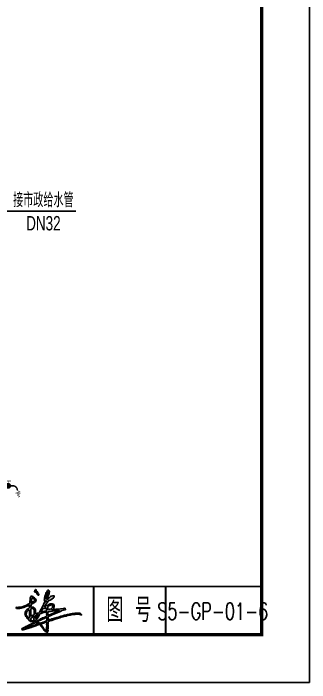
# Model space of a CAD drawing. Extents: x -316592 to 60787, y -138940 to -60306.
# Drawn here: x 5677 to 11848, y -138940 to -125016 of the extents above; entities that cross this region are included whole.
import ezdxf
from ezdxf.enums import TextEntityAlignment as Align

# ---------------------------------------------------------------- set-up
doc = ezdxf.new("R2010")
doc.units = 0
doc.header["$LTSCALE"] = 1000
doc.header["$MEASUREMENT"] = 0
for name, color, linetype in [('---GPS_给水管_DN', 142, 'Continuous'), ('---GPS_给水管_PJ', 142, 'Continuous'), ('图框', 7, 'Continuous')]:
    doc.layers.add(name, color=color, linetype=linetype)
doc.styles.add('HZ', font='HZTXT_E.SHX', dxfattribs={"width": 0.7, "bigfont": 'HZTXT.SHX'})
doc.styles.get("Standard").update_dxf_attribs({"font": 'simplex1.shx', "width": 0.7, "bigfont": 'hztxt.shx'})

# ---------------------------------------------------------------- blocks, each defined once
blk = doc.blocks.new('$GS003_1')
at = {"const_width": 30}
blk.add_lwpolyline([(0, 0), (-400, 0, 0.443942), (-486, -95, -1.105826)], format="xyb", dxfattribs=at)
for points, const_width in [([(-231, 100), (-359, 100)], 15), ([(-296, 0), (-296, 100)], 10), ([(-486, -95), (-547, -128), (-456, -150), (-542, -167), (-487, -191), (-537, -218), (-504, -236)], 10)]:
    blk.add_lwpolyline(points, dxfattribs=dict(const_width=const_width))
at = {"const_width": 62.5}
blk.add_lwpolyline([(-265, 0, -1), (-327, 0, -1)], format="xyb", close=True, dxfattribs=at)
at = {"style": 'HZ', "width": 0.7, "flags": 1}
for tag in ['UNIT', 'WHAT', 'SPEC']:
    blk.add_attdef(tag, (0, 0), '', height=0.001, dxfattribs=at)
blk = doc.blocks.new('lzsign')
h = blk.add_hatch(color=256)
h.paths.add_polyline_path([(0.95, 1.56), (0.99, 1.71), (1.22, 1.9), (1.62, 2.47), (1.82, 2.72), (2.11, 3.13), (2.18, 3.35), (2.45, 3.48), (3.22, 3.87), (3.64, 4.17), (4.14, 4.56), (4.32, 4.72), (4.42, 4.97), (4.39, 5.15), (4.09, 5.25), (3.83, 5.26), (3.34, 5.09), (3.1, 4.94), (2.61, 4.55), (2.44, 4.35), (2.25, 4.13), (2.12, 4), (1.95, 3.96), (1.87, 4.1), (1.88, 4.28), (2.03, 4.41), (2.09, 4.74), (2.29, 5.1), (2.42, 5.43), (2.63, 5.93), (2.61, 6.17), (2.75, 6.58), (2.68, 6.94), (2.55, 7.1), (2.42, 7.18), (2.23, 7.2), (2.01, 7.01), (1.91, 6.85), (1.77, 6.65), (1.63, 6.36), (1.33, 5.57), (1.15, 4.99), (1.01, 4.45), (0.98, 4.14), (0.95, 3.83), (1.01, 3.61), (1.14, 3.58), (1.24, 3.4), (1.14, 3.26), (0.98, 2.87), (0.72, 2.28), (0.51, 1.85), (0.22, 1.31), (0.03, 0.9), (-0.24, 0.45), (-0.41, 0.07), (-0.61, -0.26), (-0.68, -0.42), (-0.72, -0.5), (-0.99, -0.67), (-1.46, -0.79), (-1.81, -0.91), (-2.07, -0.97), (-2.12, -0.94), (-2.09, -0.53), (-2.07, -0.19), (-2.17, 0.29), (-2.26, 0.64), (-2.44, 0.91), (-2.63, 1.1), (-2.92, 1.28), (-3.27, 1.32), (-3.55, 1.29), (-3.72, 1.31), (-3.71, 1.38), (-3.69, 1.68), (-3.67, 1.96), (-3.65, 2.17), (-3.52, 2.37), (-3.01, 2.56), (-2.74, 2.76), (-2.46, 2.91), (-2.17, 3.1), (-1.95, 3.32), (-1.85, 3.54), (-2.01, 3.94), (-2.13, 4.16), (-2.47, 4.48), (-2.73, 4.65), (-2.88, 4.77), (-3.19, 5.08), (-3.38, 5.14), (-3.65, 5.12), (-3.76, 4.81), (-3.95, 4.49), (-3.99, 4.01), (-4.06, 3.17), (-4.1, 2.84), (-4.1, 2.53), (-4.48, 2.39), (-4.88, 2.17), (-5.24, 1.97), (-5.76, 1.76), (-6.2, 1.61), (-6.73, 1.44), (-7.4, 1.31), (-7.85, 1.23), (-8.19, 1.21), (-8.49, 1.23), (-8.79, 1.21), (-8.93, 1.08), (-8.85, 0.99), (-8.68, 0.87), (-8.54, 0.81), (-8.29, 0.79), (-7.99, 0.81), (-7.52, 0.81), (-7.05, 0.88), (-6.64, 1.03), (-6.2, 1.16), (-5.65, 1.39), (-5.15, 1.59), (-4.64, 1.76), (-4.22, 1.99), (-4.15, 1.89), (-4.21, 1.53), (-4.22, 1.24), (-4.19, 1.08), (-4.27, 0.99), (-4.38, 0.9), (-4.64, 0.73), (-5.1, 0.44), (-5.25, 0.24), (-5.5, -0.04), (-5.57, -0.27), (-5.65, -0.45), (-5.74, -0.73), (-5.76, -0.94), (-5.72, -1.3), (-5.62, -1.56), (-5.43, -1.94), (-5.17, -2.28), (-5.07, -2.5), (-4.77, -2.82), (-4.55, -3.02), (-4.38, -3.1), (-4.21, -3.45), (-3.82, -3.66), (-3.37, -3.74), (-3.04, -3.84), (-2.71, -3.92), (-2.62, -4.06), (-2.74, -4.07), (-3.22, -4.38), (-3.55, -4.53), (-4.14, -4.8), (-4.56, -5.01), (-4.94, -5.21), (-5.43, -5.45), (-5.86, -5.65), (-6.1, -5.81), (-6.54, -6.03), (-6.66, -6.11), (-6.81, -6.15), (-6.85, -6.23), (-6.89, -6.37), (-6.82, -6.46), (-6.6, -6.58), (-6.35, -6.57), (-6.15, -6.5), (-5.89, -6.47), (-5.19, -6.27), (-4.75, -6.09), (-4.11, -5.91), (-3.62, -5.73), (-3.03, -5.5), (-2.38, -5.34), (-1.97, -5.17), (-1.48, -4.95), (-1.05, -4.85), (-0.59, -4.75), (-0.51, -4.86), (-0.18, -5.26), (0.02, -5.45), (0.32, -5.9), (0.61, -6.31), (0.74, -6.5), (0.92, -6.82), (1.11, -7.02), (1.27, -7.19), (1.57, -7.33), (1.81, -7.38), (2.06, -7.4), (2.18, -7.29), (2.22, -7.09), (2.25, -6.86), (2.22, -6.38), (2.23, -6.06), (2.24, -5.43), (2.28, -4.88), (2.22, -4.73), (2.23, -4.37), (2.25, -4.1), (2.25, -3.87), (2.21, -3.76), (2.32, -3.69), (3.2, -3.4), (3.56, -3.29), (4.35, -3), (5.06, -2.75), (5.28, -2.71), (5.53, -2.7), (6.32, -2.4), (6.84, -2.24), (7.36, -2.1), (8.2, -1.85), (8.58, -1.8), (8.83, -1.67), (9.24, -1.6), (9.91, -1.48), (10.72, -1.31), (11.2, -1.26), (11.68, -1.21), (12.23, -1.18), (12.54, -1.16), (12.92, -1.19), (13.31, -1.24), (13.59, -1.3), (13.64, -1.44), (13.78, -1.47), (13.87, -1.4), (13.83, -1.27), (13.69, -1.1), (13.53, -0.97), (13.19, -0.86), (12.83, -0.81), (12.45, -0.77), (12.23, -0.79), (11.95, -0.76), (11.69, -0.8), (11.5, -0.86), (10.7, -0.93), (10.34, -0.99), (9.98, -1.07), (9.61, -1.11), (9.16, -1.21), (8.93, -1.32), (8.71, -1.33), (8.55, -1.4), (7.97, -1.55), (7.57, -1.61), (7.39, -1.71), (6.68, -1.89), (6.16, -2.03), (5.28, -2.28), (4.92, -2.38), (4.5, -2.55), (4.15, -2.62), (3.49, -2.81), (3.2, -2.96), (2.75, -3.04), (2.46, -3.08), (2.28, -3.15), (2.19, -3.05), (2.25, -2.84), (2.28, -2.41), (2.28, -2.08), (2.36, -1.94), (3, -1.68), (3.72, -1.35), (4.21, -1.19), (5.08, -0.82), (5.93, -0.48), (6.51, -0.2), (7.01, 0.09), (7.55, 0.25), (8.06, 0.36), (8.34, 0.46), (8.28, 0.57), (8.22, 0.71), (8.2, 0.86), (7.9, 0.91), (7.66, 0.83), (6.56, 0.68), (6.01, 0.61), (5.47, 0.61), (4.91, 0.57), (4.52, 0.46), (4.22, 0.37), (3.71, 0.32), (3.63, 0.38), (3.91, 0.46), (4.13, 0.62), (4.2, 0.84), (4.28, 1.16), (4.33, 1.44), (4.32, 1.8), (4.21, 2.18), (4.02, 2.33), (3.71, 2.49), (3.45, 2.48), (2.96, 2.39), (2.47, 2.2), (2.14, 2.01), (1.54, 1.85), (1.2, 1.62)])
h.paths.add_polyline_path([(1.28, 1.08), (1.44, 1.18), (1.48, 1.1), (1.57, 0.88), (1.61, 0.72), (1.66, 0.51), (1.76, 0.3), (1.77, 0.11), (1.74, -0.01), (1.5, -0.06), (1.17, -0.14), (0.73, -0.21), (0.36, -0.25), (-0.01, -0.35), (-0.19, -0.39), (-0.12, -0.29), (0, 0), (0.14, 0.2), (0.2, 0.37), (0.28, 0.57), (0.32, 0.68), (0.45, 0.73), (0.67, 0.79), (0.9, 0.83), (1.08, 0.96)], flags=16)
h.paths.add_polyline_path([(2.1, 1.46), (2.25, 1.55), (2.48, 1.69), (2.9, 1.91), (3.32, 2.04), (3.67, 2.07), (3.79, 1.98), (3.84, 1.67), (3.83, 1.38), (3.73, 1.12), (3.46, 0.85), (3.3, 0.71), (2.86, 0.53), (2.57, 0.49), (2.19, 0.54), (2.15, 0.79), (2.12, 1.22)], flags=16)
h.paths.add_polyline_path([(1.71, -0.39), (1.75, -0.52), (1.8, -0.88), (1.74, -1.17), (1.77, -1.62), (1.66, -1.86), (1.32, -2.02), (0.93, -2.26), (0.31, -2.45), (-0.02, -2.71), (-0.51, -2.82), (-0.88, -3.12), (-1.23, -3.3), (-1.81, -3.59), (-1.92, -3.71), (-2.09, -3.72), (-2.23, -3.67), (-2.69, -3.57), (-2.99, -3.51), (-3.47, -3.37), (-3.69, -3.25), (-3.75, -3.14), (-3.75, -2.97), (-3.72, -2.65), (-3.59, -2.54), (-3.4, -2.38), (-3.11, -2.22), (-2.82, -2.01), (-2.73, -1.92), (-2.62, -1.95), (-2.66, -2.16), (-2.63, -2.4), (-2.7, -2.71), (-2.73, -2.91), (-2.71, -3.11), (-2.54, -3.4), (-2.34, -3.35), (-1.99, -3.19), (-1.77, -2.99), (-1.54, -2.69), (-1.11, -2.07), (-0.96, -1.81), (-0.67, -1.24), (-0.59, -1.05), (-0.09, -0.93), (0.33, -0.72), (0.93, -0.56), (1.43, -0.47)], flags=16)
h.paths.add_polyline_path([(1.41, 3.14), (1.46, 3.3), (1.53, 3.44), (1.66, 3.4), (1.63, 3.33), (1.58, 3.23), (1.51, 3.17)], flags=16)
h.paths.add_polyline_path([(2.3, -0.33), (2.53, -0.26), (2.79, -0.27), (2.99, -0.18), (3.36, -0.15), (3.69, -0.15), (4.2, -0.01), (4.65, 0.05), (4.94, 0.09), (5.27, 0.15), (5.72, 0.21), (5.95, 0.23), (6.13, 0.14), (6.04, 0.11), (5.89, 0.06), (5.69, -0.07), (5.43, -0.17), (5.13, -0.31), (4.63, -0.52), (4.16, -0.77), (3.7, -0.89), (3.27, -1.16), (2.77, -1.34), (2.26, -1.58), (2.25, -1.34), (2.19, -1.04), (2.22, -0.71), (2.25, -0.49)], flags=16)
h.paths.add_polyline_path([(1.51, 4.08), (1.48, 4.2), (1.52, 4.47), (1.61, 4.71), (1.67, 5.01), (1.81, 5.28), (1.94, 5.64), (2.02, 5.96), (2.11, 6.24), (2.28, 6.53), (2.35, 6.59), (2.38, 6.5), (2.36, 6.3), (2.36, 6.16), (2.24, 5.97), (2.19, 5.7), (2.07, 5.54), (1.96, 5.24), (1.93, 5.01), (1.72, 4.67), (1.65, 4.37), (1.58, 4.21)], flags=16)
h.paths.add_polyline_path([(-1.16, -1.23), (-1.16, -1.3), (-1.25, -1.41), (-1.4, -1.52), (-1.43, -1.67), (-1.52, -1.81), (-1.66, -1.94), (-1.84, -2.19), (-1.95, -2.4), (-2.06, -2.53), (-2.18, -2.57), (-2.25, -2.53), (-2.2, -2.47), (-2.22, -2.35), (-2.22, -2.16), (-2.21, -1.97), (-2.14, -1.75), (-2.04, -1.62), (-1.95, -1.51), (-1.9, -1.5), (-1.8, -1.45), (-1.65, -1.36), (-1.51, -1.35), (-1.35, -1.28), (-1.26, -1.21)], flags=16)
h.paths.add_polyline_path([(1.78, -2.25), (1.85, -2.45), (1.82, -2.73), (1.8, -3.1), (1.8, -3.32), (1.72, -3.48), (1.3, -3.58), (1.03, -3.76), (0.59, -3.87), (0.28, -3.99), (-0.11, -4.11), (-0.38, -4.22), (-0.59, -4.25), (-0.8, -4.26), (-0.89, -4.18), (-1.11, -4.06), (-1.22, -4.03), (-1.41, -3.92), (-1.62, -3.87), (-1.64, -3.8), (-1.54, -3.76), (-1.38, -3.71), (-1.14, -3.56), (-0.95, -3.49), (-0.64, -3.36), (-0.35, -3.18), (0, -3.06), (0.34, -2.88), (0.7, -2.74), (1.06, -2.64), (1.4, -2.44), (1.6, -2.36)], flags=16)
h.paths.add_polyline_path([(-2.57, 0.18), (-2.56, -0.26), (-2.54, -0.56), (-2.57, -0.92), (-2.57, -1.15), (-2.59, -1.25), (-2.7, -1.42), (-2.95, -1.49), (-3.28, -1.65), (-3.5, -1.76), (-3.6, -1.83), (-3.68, -1.82), (-3.7, -1.69), (-3.69, -1.45), (-3.72, -1.28), (-3.73, -0.74), (-3.72, -0.24), (-3.76, -0.04), (-3.72, 0.47), (-3.72, 0.66), (-3.59, 0.86), (-3.45, 0.82), (-3.32, 0.89), (-3.19, 0.87), (-2.98, 0.84), (-2.89, 0.74), (-2.74, 0.58), (-2.64, 0.36)], flags=16)
h.paths.add_polyline_path([(-2.29, 3.68), (-2.47, 3.54), (-2.64, 3.37), (-2.82, 3.18), (-3.18, 3.07), (-3.36, 2.9), (-3.61, 2.82), (-3.6, 3.03), (-3.54, 3.27), (-3.5, 3.55), (-3.46, 3.92), (-3.42, 4.22), (-3.29, 4.42), (-3.26, 4.49), (-3.15, 4.54), (-3.04, 4.44), (-2.9, 4.3), (-2.56, 4.05), (-2.36, 3.85)], flags=16)
h.paths.add_polyline_path([(1.4, -3.91), (1.7, -3.9), (1.8, -3.99), (1.81, -4.21), (1.76, -4.58), (1.76, -4.79), (1.77, -5.25), (1.75, -5.61), (1.75, -5.9), (1.76, -6.3), (1.76, -6.7), (1.71, -6.9), (1.55, -6.86), (1.32, -6.8), (1.16, -6.6), (0.97, -6.32), (0.7, -6.03), (0.52, -5.77), (0.22, -5.31), (0.07, -5.04), (-0.22, -4.79), (-0.35, -4.66), (-0.18, -4.54), (0.09, -4.51), (0.32, -4.39), (0.66, -4.25), (0.84, -4.21), (1.18, -4.1)], flags=16)
h.paths.add_polyline_path([(-4.2, 0.28), (-4.22, 0.17), (-4.22, -0.08), (-4.25, -0.37), (-4.25, -0.94), (-4.2, -1.2), (-4.2, -1.64), (-4.24, -1.93), (-4.24, -2.23), (-4.27, -2.47), (-4.36, -2.55), (-4.46, -2.53), (-4.62, -2.41), (-4.77, -2.25), (-4.89, -2.08), (-5.06, -1.85), (-5.19, -1.64), (-5.32, -1.38), (-5.31, -1.09), (-5.29, -0.85), (-5.22, -0.59), (-5.12, -0.39), (-5, -0.22), (-4.72, 0.03), (-4.54, 0.21), (-4.31, 0.34)], flags=16)
h.paths.add_polyline_path([(-1.2, -4.33), (-0.95, -4.47), (-1.11, -4.52), (-1.48, -4.6), (-2.07, -4.87), (-2.73, -5.03), (-3.33, -5.22), (-4.05, -5.48), (-4.79, -5.73), (-5.28, -5.9), (-5.68, -6), (-5.93, -5.99), (-5.86, -5.9), (-5.61, -5.78), (-5.35, -5.65), (-4.5, -5.22), (-3.93, -4.9), (-3.48, -4.74), (-2.65, -4.41), (-2.37, -4.22), (-2.01, -4.09), (-1.91, -4.09), (-1.74, -4.17), (-1.45, -4.25)], flags=16)
blk.add_hatch(color=256).paths.add_polyline_path([(-2.14, 7.42), (-2.15, 7.22), (-2.32, 7.19), (-2.41, 7.1), (-2.33, 6.94), (-2.46, 6.75), (-2.46, 6.57), (-2.34, 6.46), (-2.25, 6.37), (-2.09, 6.51), (-1.97, 6.4), (-1.89, 6.25), (-1.73, 6.17), (-1.64, 6.06), (-1.39, 5.7), (-1.31, 5.55), (-1.21, 5.43), (-1.04, 5.39), (-0.95, 5.5), (-1, 5.63), (-1.03, 5.87), (-1.11, 6.02), (-1.25, 6.18), (-1.44, 6.53), (-1.58, 6.71), (-1.71, 6.97), (-1.87, 7.05), (-1.84, 7.21), (-1.97, 7.38)])
for points in [[(-8.79, 1.21), (-8.93, 1.08), (-8.85, 0.99), (-8.68, 0.87), (-8.54, 0.81), (-8.29, 0.79), (-7.99, 0.81), (-7.52, 0.81), (-7.05, 0.88), (-6.64, 1.03), (-6.2, 1.16), (-5.65, 1.39), (-5.15, 1.59), (-4.64, 1.76), (-4.22, 1.99), (-4.15, 1.89), (-4.21, 1.53), (-4.22, 1.24), (-4.19, 1.08), (-4.27, 0.99), (-4.38, 0.9), (-4.64, 0.73), (-5.1, 0.44), (-5.25, 0.24), (-5.5, -0.04), (-5.57, -0.27), (-5.65, -0.45), (-5.74, -0.73), (-5.76, -0.94), (-5.72, -1.3), (-5.62, -1.56), (-5.43, -1.94), (-5.17, -2.28), (-5.07, -2.5), (-4.77, -2.82), (-4.55, -3.02), (-4.38, -3.1), (-4.21, -3.45), (-3.82, -3.66), (-3.37, -3.74), (-3.04, -3.84), (-2.71, -3.92), (-2.62, -4.06), (-2.74, -4.07), (-3.22, -4.38), (-3.55, -4.53), (-4.14, -4.8), (-4.56, -5.01), (-4.94, -5.21), (-5.43, -5.45), (-5.86, -5.65), (-6.1, -5.81), (-6.54, -6.03), (-6.66, -6.11), (-6.81, -6.15), (-6.85, -6.23), (-6.89, -6.37), (-6.82, -6.46), (-6.6, -6.58), (-6.35, -6.57), (-6.15, -6.5), (-5.89, -6.47), (-5.19, -6.27), (-4.75, -6.09), (-4.11, -5.91), (-3.62, -5.73), (-3.03, -5.5), (-2.38, -5.34), (-1.97, -5.17), (-1.48, -4.95), (-1.05, -4.85), (-0.59, -4.75), (-0.51, -4.86), (-0.18, -5.26), (0.02, -5.45), (0.32, -5.9), (0.61, -6.31), (0.74, -6.5), (0.92, -6.82), (1.11, -7.02), (1.27, -7.19), (1.57, -7.33), (1.81, -7.38), (2.06, -7.4), (2.18, -7.29), (2.22, -7.09), (2.25, -6.86), (2.22, -6.38), (2.23, -6.06), (2.24, -5.43), (2.28, -4.88), (2.22, -4.73), (2.23, -4.37), (2.25, -4.1), (2.25, -3.87), (2.21, -3.76), (2.32, -3.69), (3.2, -3.4), (3.56, -3.29), (4.35, -3), (5.06, -2.75), (5.28, -2.71), (5.53, -2.7), (6.32, -2.4), (6.84, -2.24), (7.36, -2.1), (8.2, -1.85), (8.58, -1.8), (8.83, -1.67), (9.24, -1.6), (9.91, -1.48), (10.72, -1.31), (11.2, -1.26), (11.68, -1.21), (12.23, -1.18), (12.54, -1.16), (12.92, -1.19), (13.31, -1.24), (13.59, -1.3), (13.64, -1.44), (13.78, -1.47), (13.87, -1.4), (13.83, -1.27), (13.69, -1.1), (13.53, -0.97), (13.19, -0.86), (12.83, -0.81), (12.45, -0.77), (12.23, -0.79), (11.95, -0.76), (11.69, -0.8), (11.5, -0.86), (10.7, -0.93), (10.34, -0.99), (9.98, -1.07), (9.61, -1.11), (9.16, -1.21), (8.93, -1.32), (8.71, -1.33), (8.55, -1.4), (7.97, -1.55), (7.57, -1.61), (7.39, -1.71), (6.68, -1.89), (6.16, -2.03), (5.28, -2.28), (4.92, -2.38), (4.5, -2.55), (4.15, -2.62), (3.49, -2.81), (3.2, -2.96), (2.75, -3.04), (2.46, -3.08), (2.28, -3.15), (2.19, -3.05), (2.25, -2.84), (2.28, -2.41), (2.28, -2.08), (2.36, -1.94), (3, -1.68), (3.72, -1.35), (4.21, -1.19), (5.08, -0.82), (5.93, -0.48), (6.51, -0.2), (7.01, 0.09), (7.55, 0.25), (8.06, 0.36), (8.34, 0.46), (8.28, 0.57), (8.22, 0.71), (8.2, 0.86), (7.9, 0.91), (7.66, 0.83), (6.56, 0.68), (6.01, 0.61), (5.47, 0.61), (4.91, 0.57), (4.52, 0.46), (4.22, 0.37), (3.71, 0.32), (3.63, 0.38), (3.91, 0.46), (4.13, 0.62), (4.2, 0.84), (4.28, 1.16), (4.33, 1.44), (4.32, 1.8), (4.21, 2.18), (4.02, 2.33), (3.71, 2.49), (3.45, 2.48), (2.96, 2.39), (2.47, 2.2), (2.14, 2.01), (1.54, 1.85), (1.2, 1.62), (0.95, 1.56), (0.99, 1.71), (1.22, 1.9), (1.62, 2.47), (1.82, 2.72), (2.11, 3.13), (2.18, 3.35), (2.45, 3.48), (3.22, 3.87), (3.64, 4.17), (4.14, 4.56), (4.32, 4.72), (4.42, 4.97), (4.39, 5.15), (4.09, 5.25), (3.83, 5.26), (3.34, 5.09), (3.1, 4.94), (2.61, 4.55), (2.44, 4.35), (2.25, 4.13), (2.12, 4), (1.95, 3.96), (1.87, 4.1), (1.88, 4.28), (2.03, 4.41), (2.09, 4.74), (2.29, 5.1), (2.42, 5.43), (2.63, 5.93), (2.61, 6.17), (2.75, 6.58), (2.68, 6.94), (2.55, 7.1), (2.42, 7.18), (2.23, 7.2), (2.01, 7.01), (1.91, 6.85), (1.77, 6.65), (1.63, 6.36), (1.33, 5.57), (1.15, 4.99), (1.01, 4.45), (0.98, 4.14), (0.95, 3.83), (1.01, 3.61), (1.14, 3.58), (1.24, 3.4), (1.14, 3.26), (0.98, 2.87), (0.72, 2.28), (0.51, 1.85), (0.22, 1.31), (0.03, 0.9), (-0.24, 0.45), (-0.41, 0.07), (-0.61, -0.26), (-0.68, -0.42), (-0.72, -0.5), (-0.99, -0.67), (-1.46, -0.79), (-1.81, -0.91), (-2.07, -0.97), (-2.12, -0.94), (-2.09, -0.53), (-2.07, -0.19), (-2.17, 0.29), (-2.26, 0.64), (-2.44, 0.91), (-2.63, 1.1), (-2.92, 1.28), (-3.27, 1.32), (-3.55, 1.29), (-3.72, 1.31), (-3.71, 1.38), (-3.69, 1.68), (-3.67, 1.96), (-3.65, 2.17), (-3.52, 2.37), (-3.01, 2.56), (-2.74, 2.76), (-2.46, 2.91), (-2.17, 3.1), (-1.95, 3.32), (-1.85, 3.54), (-2.01, 3.94), (-2.13, 4.16), (-2.47, 4.48), (-2.73, 4.65), (-2.88, 4.77), (-3.19, 5.08), (-3.38, 5.14), (-3.65, 5.12), (-3.76, 4.81), (-3.95, 4.49), (-3.99, 4.01), (-4.06, 3.17), (-4.1, 2.84), (-4.1, 2.53), (-4.48, 2.39), (-4.88, 2.17), (-5.24, 1.97), (-5.76, 1.76), (-6.2, 1.61), (-6.73, 1.44), (-7.4, 1.31), (-7.85, 1.23), (-8.19, 1.21), (-8.49, 1.23), (-8.79, 1.21), (-8.93, 1.08), (-8.93, 1.08)], [(-2.14, 7.42), (-2.15, 7.22), (-2.32, 7.19), (-2.41, 7.1), (-2.33, 6.94), (-2.46, 6.75), (-2.46, 6.57), (-2.34, 6.46), (-2.25, 6.37), (-2.09, 6.51), (-1.97, 6.4), (-1.89, 6.25), (-1.73, 6.17), (-1.64, 6.06), (-1.39, 5.7), (-1.31, 5.55), (-1.21, 5.43), (-1.04, 5.39), (-0.95, 5.5), (-1, 5.63), (-1.03, 5.87), (-1.11, 6.02), (-1.25, 6.18), (-1.44, 6.53), (-1.58, 6.71), (-1.71, 6.97), (-1.87, 7.05), (-1.84, 7.21), (-1.97, 7.38), (-2.14, 7.42)], [(2.28, 6.53), (2.11, 6.24), (2.02, 5.96), (1.94, 5.64), (1.81, 5.28), (1.67, 5.01), (1.61, 4.71), (1.52, 4.47), (1.48, 4.2), (1.51, 4.08), (1.58, 4.21), (1.65, 4.37), (1.72, 4.67), (1.93, 5.01), (1.96, 5.24), (2.07, 5.54), (2.19, 5.7), (2.24, 5.97), (2.36, 6.16), (2.36, 6.3), (2.38, 6.5), (2.35, 6.59), (2.28, 6.53)], [(-3.29, 4.42), (-3.42, 4.22), (-3.46, 3.92), (-3.5, 3.55), (-3.54, 3.27), (-3.6, 3.03), (-3.61, 2.82), (-3.36, 2.9), (-3.18, 3.07), (-2.82, 3.18), (-2.64, 3.37), (-2.47, 3.54), (-2.29, 3.68), (-2.36, 3.85), (-2.56, 4.05), (-2.9, 4.3), (-3.04, 4.44), (-3.15, 4.54), (-3.26, 4.49), (-3.29, 4.42)], [(1.52, 3.42), (1.46, 3.3), (1.41, 3.14), (1.51, 3.17), (1.58, 3.23), (1.63, 3.33), (1.66, 3.4), (1.53, 3.44), (1.52, 3.42)], [(-4.31, 0.34), (-4.54, 0.21), (-4.72, 0.03), (-5, -0.22), (-5.12, -0.39), (-5.22, -0.59), (-5.29, -0.85), (-5.31, -1.09), (-5.32, -1.38), (-5.19, -1.64), (-5.06, -1.85), (-4.89, -2.08), (-4.77, -2.25), (-4.62, -2.41), (-4.46, -2.53), (-4.36, -2.55), (-4.27, -2.47), (-4.24, -2.23), (-4.24, -1.93), (-4.2, -1.64), (-4.2, -1.2), (-4.25, -0.94), (-4.25, -0.37), (-4.22, -0.08), (-4.22, 0.17), (-4.2, 0.28), (-4.31, 0.34)], [(-3.59, 0.86), (-3.72, 0.66), (-3.72, 0.47), (-3.76, -0.04), (-3.72, -0.24), (-3.73, -0.74), (-3.72, -1.28), (-3.69, -1.45), (-3.7, -1.69), (-3.68, -1.82), (-3.6, -1.83), (-3.5, -1.76), (-3.28, -1.65), (-2.95, -1.49), (-2.7, -1.42), (-2.59, -1.25), (-2.57, -1.15), (-2.57, -0.92), (-2.54, -0.56), (-2.56, -0.26), (-2.57, 0.18), (-2.64, 0.36), (-2.74, 0.58), (-2.89, 0.74), (-2.98, 0.84), (-3.19, 0.87), (-3.32, 0.89), (-3.45, 0.82), (-3.59, 0.86)], [(0.67, 0.79), (0.45, 0.73), (0.32, 0.68), (0.28, 0.57), (0.2, 0.37), (0.14, 0.2), (0, 0), (-0.12, -0.29), (-0.19, -0.39), (-0.01, -0.35), (0.36, -0.25), (0.73, -0.21), (1.17, -0.14), (1.5, -0.06), (1.74, -0.01), (1.77, 0.11), (1.76, 0.3), (1.66, 0.51), (1.61, 0.72), (1.57, 0.88), (1.48, 1.1), (1.44, 1.18), (1.28, 1.08), (1.08, 0.96), (0.9, 0.83), (0.67, 0.79)], [(2.25, 1.55), (2.1, 1.46), (2.12, 1.22), (2.15, 0.79), (2.19, 0.54), (2.57, 0.49), (2.86, 0.53), (3.3, 0.71), (3.46, 0.85), (3.73, 1.12), (3.83, 1.38), (3.84, 1.67), (3.79, 1.98), (3.67, 2.07), (3.32, 2.04), (2.9, 1.91), (2.48, 1.69), (2.25, 1.55)], [(2.26, -1.58), (2.77, -1.34), (3.27, -1.16), (3.7, -0.89), (4.16, -0.77), (4.63, -0.52), (5.13, -0.31), (5.43, -0.17), (5.69, -0.07), (5.89, 0.06), (6.04, 0.11), (6.13, 0.14), (5.95, 0.23), (5.72, 0.21), (5.27, 0.15), (4.94, 0.09), (4.65, 0.05), (4.2, -0.01), (3.69, -0.15), (3.36, -0.15), (2.99, -0.18), (2.79, -0.27), (2.53, -0.26), (2.3, -0.33), (2.25, -0.49), (2.22, -0.71), (2.19, -1.04), (2.25, -1.34), (2.26, -1.58)], [(-2.82, -2.01), (-3.11, -2.22), (-3.4, -2.38), (-3.59, -2.54), (-3.72, -2.65), (-3.75, -2.97), (-3.75, -3.14), (-3.69, -3.25), (-3.47, -3.37), (-2.99, -3.51), (-2.69, -3.57), (-2.23, -3.67), (-2.09, -3.72), (-1.92, -3.71), (-1.81, -3.59), (-1.23, -3.3), (-0.88, -3.12), (-0.51, -2.82), (-0.02, -2.71), (0.31, -2.45), (0.93, -2.26), (1.32, -2.02), (1.66, -1.86), (1.77, -1.62), (1.74, -1.17), (1.8, -0.88), (1.75, -0.52), (1.71, -0.39), (1.43, -0.47), (0.93, -0.56), (0.33, -0.72), (-0.09, -0.93), (-0.59, -1.05), (-0.67, -1.24), (-0.96, -1.81), (-1.11, -2.07), (-1.54, -2.69), (-1.77, -2.99), (-1.99, -3.19), (-2.34, -3.35), (-2.54, -3.4), (-2.71, -3.11), (-2.73, -2.91), (-2.7, -2.71), (-2.63, -2.4), (-2.66, -2.16), (-2.62, -1.95), (-2.73, -1.92), (-2.82, -2.01)], [(-1.95, -1.51), (-2.04, -1.62), (-2.14, -1.75), (-2.21, -1.97), (-2.22, -2.16), (-2.22, -2.35), (-2.2, -2.47), (-2.25, -2.53), (-2.18, -2.57), (-2.06, -2.53), (-1.95, -2.4), (-1.84, -2.19), (-1.66, -1.94), (-1.52, -1.81), (-1.43, -1.67), (-1.4, -1.52), (-1.25, -1.41), (-1.16, -1.3), (-1.16, -1.23), (-1.26, -1.21), (-1.35, -1.28), (-1.51, -1.35), (-1.65, -1.36), (-1.8, -1.45), (-1.9, -1.5), (-1.95, -1.51)], [(-0.64, -3.36), (-0.95, -3.49), (-1.14, -3.56), (-1.38, -3.71), (-1.54, -3.76), (-1.64, -3.8), (-1.62, -3.87), (-1.41, -3.92), (-1.22, -4.03), (-1.11, -4.06), (-0.89, -4.18), (-0.8, -4.26), (-0.59, -4.25), (-0.38, -4.22), (-0.11, -4.11), (0.28, -3.99), (0.59, -3.87), (1.03, -3.76), (1.3, -3.58), (1.72, -3.48), (1.8, -3.32), (1.8, -3.1), (1.82, -2.73), (1.85, -2.45), (1.78, -2.25), (1.6, -2.36), (1.4, -2.44), (1.06, -2.64), (0.7, -2.74), (0.34, -2.88), (0, -3.06), (-0.35, -3.18), (-0.64, -3.36)], [(-2.01, -4.09), (-2.37, -4.22), (-2.65, -4.41), (-3.48, -4.74), (-3.93, -4.9), (-4.5, -5.22), (-5.35, -5.65), (-5.61, -5.78), (-5.86, -5.9), (-5.93, -5.99), (-5.68, -6), (-5.28, -5.9), (-4.79, -5.73), (-4.05, -5.48), (-3.33, -5.22), (-2.73, -5.03), (-2.07, -4.87), (-1.48, -4.6), (-1.11, -4.52), (-0.95, -4.47), (-1.2, -4.33), (-1.45, -4.25), (-1.74, -4.17), (-1.91, -4.09), (-2.01, -4.09)], [(0.66, -4.25), (0.32, -4.39), (0.09, -4.51), (-0.18, -4.54), (-0.35, -4.66), (-0.22, -4.79), (0.07, -5.04), (0.22, -5.31), (0.52, -5.77), (0.7, -6.03), (0.97, -6.32), (1.16, -6.6), (1.32, -6.8), (1.55, -6.86), (1.71, -6.9), (1.76, -6.7), (1.76, -6.3), (1.75, -5.9), (1.75, -5.61), (1.77, -5.25), (1.76, -4.79), (1.76, -4.58), (1.81, -4.21), (1.8, -3.99), (1.7, -3.9), (1.4, -3.91), (1.18, -4.1), (0.84, -4.21), (0.66, -4.25)]]:
    blk.add_lwpolyline(points)

msp = doc.modelspace()

# ---------------------------------------------------------------- linework, layer by layer
at = {"layer": '---GPS_给水管_DN'}
msp.add_line((5531.3, -129131.9, 2800), (6980.8, -129131.9, 2800), dxfattribs=at)
msp.add_lwpolyline([(11847.8, -138939.9), (11847.8, -109239.9), (-30152.2, -109239.9), (-30152.2, -138939.9)], close=True)
for points, const_width in [([(10847.8, -110239.9), (-27152.2, -110239.9), (-27152.2, -137939.9), (10847.8, -137939.9), (10847.8, -110239.9)], 70), ([(-27152.2, -136939.9), (10847.8, -136939.9)], 40), ([(7347.8, -137939.9), (7347.8, -136939.9)], 40), ([(8847.8, -137939.9), (8847.8, -136939.9)], 40)]:
    msp.add_lwpolyline(points, dxfattribs=dict(const_width=const_width))

# ---------------------------------------------------------------- block references
at = {"layer": '---GPS_给水管_PJ', "xscale": -1}
msp.add_blockref('$GS003_1', (5271.9, -134845.4), dxfattribs=at)
at = {"color": 1, "xscale": 60, "yscale": 60, "zscale": 60}
msp.add_blockref('lzsign', (6265.2, -137446.7), dxfattribs=at)

# ---------------------------------------------------------------- texts
at = {"layer": '---GPS_给水管_DN', "style": 'HZ', "width": 0.7}
for s, p in [('接市政给水管', (6302.7, -128881.9, 2800)), ('DN32', (6302.7, -129381.9, 2800))]:
    msp.add_text(s, height=300, dxfattribs=at).set_placement(p, align=Align.MIDDLE)
at = {"width": 0.7}
msp.add_text('图 号', height=500, dxfattribs=at).set_placement((8086.1, -137430.5), align=Align.MIDDLE_CENTER)
at = {"layer": '图框', "linetype": 'Continuous', "width": 0.7}
msp.add_text('S5-GP-01-6', height=350, dxfattribs=at).set_placement((9830.8, -137455.3), align=Align.MIDDLE_CENTER)

doc.saveas('drawing.dxf')
